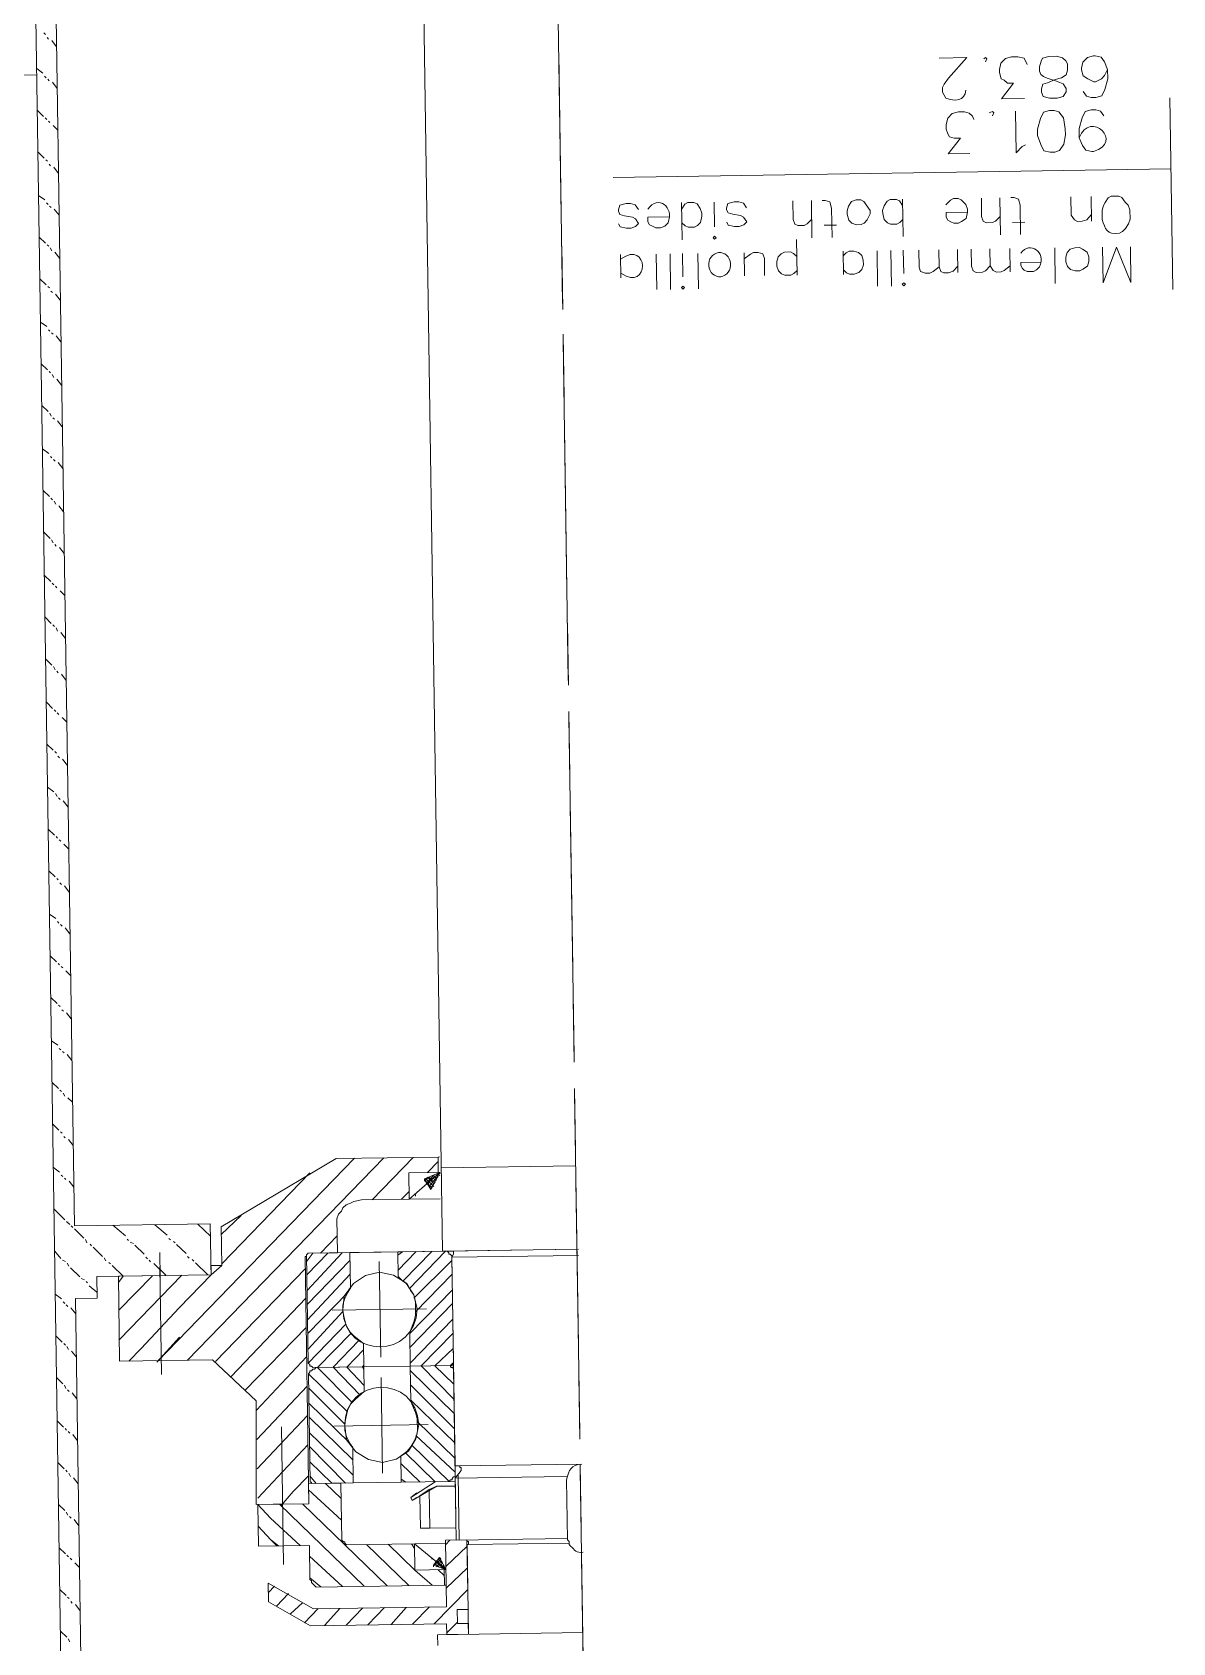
# Model space of a CAD drawing. Header units: millimetres. Extents: x -48 to 5523, y -114 to 5147.
# Drawn here: x -44.494 to -43.879, y -113.256 to -112.388 of the extents above; entities that cross this region are included whole.
import ezdxf

# ---------------------------------------------------------------- set-up
doc = ezdxf.new("R2010")
doc.units = ezdxf.units.MM
doc.layers.add('PDF_Geometry', color=7, linetype='Continuous')

msp = doc.modelspace()

# ---------------------------------------------------------------- linework, layer by layer
at = {"layer": 'PDF_Geometry', "lineweight": 13}
msp.add_lwpolyline([(-44.18988, -113.7038), (-44.78148, -113.71276), (-44.79546, -112.78953, 0.126225), (-44.80061, -112.44957), (-44.80728, -112.44967), (-44.81147, -112.17303), (-44.8048, -112.17293), (-44.80061, -112.44957), (-44.80113, -112.41541), (-44.49116, -112.41071)], format="xyb", dxfattribs=at)
for points in [[(-44.51974, -113.33042), (-44.52051, -113.27959), (-44.47801, -113.27894), (-44.4936, -112.2499), (-44.55026, -112.25075), (-44.55081, -112.21409), (-44.41, -112.21196), (-44.40944, -112.24862), (-44.48277, -112.24973), (-44.47093, -113.03131), (-44.3976, -113.0302), (-44.39719, -113.0577), (-44.45885, -113.05863), (-44.45867, -113.07029), (-44.47034, -113.07047), (-44.46666, -113.31294), (-44.46833, -113.31297), (-44.46808, -113.32963), (-44.47391, -113.32972), (-44.47402, -113.32222), (-44.48569, -113.3224), (-44.48557, -113.3299)], [(-43.94213, -112.4524), (-43.93965, -112.45153), (-43.9372, -112.44816), (-43.93644, -112.44315), (-43.93649, -112.43981), (-43.93741, -112.43399), (-43.93996, -112.4307), (-43.94248, -112.4299), (-43.94498, -112.42994), (-43.9483, -112.43083), (-43.94991, -112.43418), (-43.95149, -112.44004), (-43.95144, -112.44337), (-43.9497, -112.44835), (-43.94798, -112.45166), (-43.94463, -112.45244)], [(-44.04655, -112.49149), (-44.0449, -112.49063), (-44.04326, -112.48894), (-44.04164, -112.48558), (-44.04167, -112.48391), (-44.04508, -112.47896), (-44.04676, -112.47816), (-44.04926, -112.47819), (-44.05174, -112.47906), (-44.05337, -112.48159), (-44.05417, -112.4841), (-44.05414, -112.48577), (-44.05326, -112.48909), (-44.05157, -112.49073), (-44.04905, -112.49152)], [(-44.12479, -112.49851), (-44.12564, -112.49769), (-44.12646, -112.49853), (-44.12561, -112.49935)], [(-43.92866, -112.51637), (-43.92701, -112.51551), (-43.92454, -112.51381), (-43.92374, -112.5113), (-43.92378, -112.5088), (-43.92465, -112.50631), (-43.92717, -112.50468), (-43.92885, -112.50387), (-43.93135, -112.50391), (-43.93384, -112.50478), (-43.93548, -112.50647), (-43.93628, -112.50899), (-43.93624, -112.51149), (-43.93537, -112.51397), (-43.93368, -112.51561), (-43.93116, -112.51641)], [(-44.14189, -112.52543), (-44.14273, -112.52461), (-44.14355, -112.52546), (-44.14271, -112.52628)], [(-44.02273, -112.52363), (-44.02358, -112.52281), (-44.0244, -112.52365), (-44.02355, -112.52448)], [(-44.36364, -113.18137), (-44.34448, -113.18108), (-44.3465, -113.04776), (-44.34567, -113.04775), (-44.34568, -113.04691), (-44.34486, -113.04607), (-44.32903, -113.04583), (-44.3293, -113.0275), (-44.32851, -113.02498), (-44.32687, -113.02329), (-44.32606, -113.02161), (-44.32442, -113.01992), (-44.32193, -113.01905), (-44.32028, -113.01819), (-44.31612, -113.0173), (-44.29029, -113.0169), (-44.29051, -113.00274), (-44.27468, -113.0025), (-44.2748, -112.99417), (-44.3298, -112.995), (-44.3744, -113.02151), (-44.39175, -113.03178), (-44.39143, -113.05261), (-44.39726, -113.0527), (-44.39719, -113.0577), (-44.44718, -113.05845), (-44.44649, -113.10428), (-44.39649, -113.10352), (-44.37282, -113.12567), (-44.37281, -113.18151)], [(-44.31476, -113.10729), (-44.34226, -113.1077), (-44.3431, -113.10688), (-44.34394, -113.10689), (-44.34395, -113.10606), (-44.34479, -113.10524), (-44.34568, -113.04691), (-44.34486, -113.04607), (-44.32236, -113.04573), (-44.32207, -113.06489), (-44.3237, -113.06742), (-44.32531, -113.07077), (-44.3261, -113.07412), (-44.32605, -113.07745), (-44.32515, -113.08161), (-44.32427, -113.08493), (-44.32255, -113.08823), (-44.32001, -113.0907), (-44.31495, -113.09479)], [(-44.28976, -113.10691), (-44.26727, -113.10657), (-44.26644, -113.10572), (-44.26733, -113.04739), (-44.26817, -113.04657), (-44.26901, -113.04659), (-44.26902, -113.04575), (-44.26987, -113.04493), (-44.29653, -113.04534), (-44.29633, -113.05867), (-44.29379, -113.06113), (-44.29126, -113.06276), (-44.28955, -113.06607), (-44.28784, -113.06854), (-44.28695, -113.07269), (-44.28685, -113.07936), (-44.28763, -113.08271), (-44.29004, -113.08858)], [(-44.31476, -113.10729), (-44.34059, -113.10768), (-44.34141, -113.10852), (-44.34224, -113.10854), (-44.34306, -113.10938), (-44.3439, -113.10939), (-44.34389, -113.11023), (-44.34471, -113.11107), (-44.34382, -113.1694), (-44.34299, -113.16939), (-44.34298, -113.17022), (-44.32048, -113.16988), (-44.32077, -113.15072), (-44.32247, -113.14824), (-44.32419, -113.14493), (-44.32507, -113.14161), (-44.32514, -113.13745), (-44.32357, -113.13076), (-44.32196, -113.1274), (-44.31949, -113.12486), (-44.31456, -113.12062)], [(-44.31476, -113.10729), (-44.28976, -113.10691), (-44.31476, -113.10729), (-44.28976, -113.10691)], [(-44.26545, -113.17155), (-44.26549, -113.16905), (-44.27632, -113.16921), (-44.28952, -113.17775), (-44.28866, -113.1794), (-44.27545, -113.1717)], [(-44.34448, -113.18108), (-44.37198, -113.18149), (-44.37164, -113.20399), (-44.34414, -113.20358), (-44.34386, -113.22191), (-44.34301, -113.22273), (-44.343, -113.22356), (-44.34046, -113.22602), (-44.27131, -113.22497), (-44.27143, -113.21664), (-44.28726, -113.21688), (-44.28748, -113.20272), (-44.32414, -113.20327), (-44.32499, -113.20245), (-44.325, -113.20162), (-44.32583, -113.20163), (-44.32668, -113.20081), (-44.32715, -113.16998), (-44.34464, -113.17025)], [(-44.26511, -113.19404), (-44.26545, -113.17155), (-44.27545, -113.1717), (-44.27959, -113.17343), (-44.27927, -113.19426)], [(-44.36618, -113.23391), (-44.34348, -113.2469), (-44.27016, -113.24579), (-44.27007, -113.25163), (-44.2584, -113.25145), (-44.25849, -113.24562), (-44.26432, -113.2457), (-44.26444, -113.23821), (-44.25861, -113.23812), (-44.25917, -113.20062), (-44.27084, -113.2008), (-44.2703, -113.23663), (-44.34195, -113.23771), (-44.36633, -113.22391)]]:
    msp.add_lwpolyline(points, close=True, dxfattribs=at)
for points in [[(-44.28483, -112.22173), (-44.27237, -113.04497), (-44.19904, -113.04386)], [(-44.20832, -112.48644), (-44.21045, -112.34562)], [(-44.48734, -112.38815), (-44.48649, -112.38897)], [(-44.48563, -112.39062), (-44.48479, -112.39145)], [(-44.48311, -112.39225), (-44.48056, -112.39555)], [(-44.2076, -112.53393), (-44.20964, -112.39895)], [(-44.00092, -112.42329), (-44.00263, -112.41998), (-44.00267, -112.41748), (-44.00186, -112.4158), (-43.99941, -112.41243), (-43.98958, -112.40145), (-44.00458, -112.40167)], [(-43.97954, -112.4038), (-43.97873, -112.40212), (-43.97958, -112.4013), (-43.9804, -112.40214)], [(-43.95841, -112.42348), (-43.97091, -112.42367), (-43.96437, -112.41523), (-43.9677, -112.41528), (-43.96939, -112.41364), (-43.97107, -112.41283), (-43.97195, -112.40951), (-43.97198, -112.40785), (-43.9712, -112.4045), (-43.96874, -112.40196), (-43.96541, -112.40108), (-43.96208, -112.40103), (-43.95874, -112.40181), (-43.95702, -112.40512)], [(-43.94955, -112.40334), (-43.94874, -112.40166), (-43.94542, -112.40078), (-43.94125, -112.40071), (-43.93791, -112.4015), (-43.93621, -112.40314), (-43.93536, -112.40479), (-43.9353, -112.40813), (-43.9361, -112.41064), (-43.93857, -112.41234), (-43.94189, -112.41323), (-43.94604, -112.41496), (-43.94852, -112.41583), (-43.94932, -112.41834), (-43.94929, -112.42001), (-43.94842, -112.42249), (-43.94508, -112.42328), (-43.94091, -112.42321), (-43.93759, -112.42233), (-43.93596, -112.4198), (-43.93599, -112.41814), (-43.93769, -112.41566), (-43.93937, -112.41485)], [(-43.9268, -112.41966), (-43.92509, -112.42214), (-43.92258, -112.42293), (-43.92008, -112.4229), (-43.91676, -112.42201), (-43.91514, -112.41866), (-43.91356, -112.4128), (-43.91364, -112.4078), (-43.91537, -112.40366), (-43.91707, -112.40118), (-43.92042, -112.4004), (-43.92125, -112.40041), (-43.92457, -112.4013), (-43.92704, -112.40383), (-43.92782, -112.40718), (-43.92781, -112.40801), (-43.92692, -112.41133), (-43.9244, -112.41296), (-43.92104, -112.41458), (-43.92021, -112.41456), (-43.9169, -112.41285), (-43.91526, -112.41116), (-43.91364, -112.4078)], [(-44.49121, -112.40738), (-44.48784, -112.40983)], [(-44.48698, -112.41148), (-44.48614, -112.4123)], [(-44.48529, -112.41312), (-44.48445, -112.41394)], [(-44.48277, -112.41475), (-44.48022, -112.41805)], [(-44.49087, -112.42988), (-44.48749, -112.43316)], [(-43.98796, -112.4531), (-43.99963, -112.45327), (-43.99309, -112.44484), (-43.99642, -112.44489), (-43.99893, -112.44409), (-43.99979, -112.44244), (-44.00066, -112.43995), (-44.0007, -112.43745), (-43.99992, -112.43411), (-43.99746, -112.43157), (-43.99414, -112.43069), (-43.9908, -112.43064), (-43.98829, -112.43143), (-43.9866, -112.43307), (-43.98574, -112.43473)], [(-43.97577, -112.43291), (-43.97496, -112.43123), (-43.97581, -112.43041), (-43.97746, -112.43127)], [(-43.95803, -112.44847), (-43.95968, -112.44933), (-43.96297, -112.45272), (-43.96331, -112.43022)], [(-43.9213, -112.45209), (-43.92214, -112.4521), (-43.92548, -112.45132), (-43.92719, -112.44884), (-43.92892, -112.4447), (-43.92899, -112.4397), (-43.92741, -112.43384), (-43.9258, -112.43048), (-43.92248, -112.4296), (-43.91998, -112.42956), (-43.91747, -112.43036), (-43.91576, -112.43283)], [(-43.88007, -112.42312), (-43.87851, -112.52645)], [(-44.48664, -112.43398), (-44.4858, -112.4348)], [(-44.48495, -112.43562), (-44.48411, -112.43644)], [(-44.48241, -112.43808), (-44.47988, -112.44054)], [(-44.49053, -112.45237), (-44.48715, -112.45566)], [(-44.4863, -112.45648), (-44.48546, -112.4573)], [(-44.4846, -112.45895), (-44.48375, -112.45977)], [(-44.48207, -112.46058), (-44.47952, -112.46387)], [(-43.87949, -112.46145), (-44.18029, -112.46601)], [(-44.49018, -112.4757), (-44.48681, -112.47815)], [(-44.48595, -112.47981), (-44.4851, -112.48063)], [(-44.48426, -112.48145), (-44.48341, -112.48227)], [(-44.48173, -112.48308), (-44.47918, -112.48637)], [(-44.17741, -112.49097), (-44.17655, -112.49262), (-44.17321, -112.49341), (-44.17071, -112.49337), (-44.16822, -112.4925), (-44.16658, -112.4908), (-44.16828, -112.48833), (-44.16996, -112.48752), (-44.17414, -112.48675), (-44.17665, -112.48596), (-44.17751, -112.4843), (-44.17752, -112.48347), (-44.17673, -112.48096), (-44.17341, -112.48007), (-44.17091, -112.48004), (-44.1684, -112.48083), (-44.16669, -112.48331)], [(-44.14311, -112.49962), (-44.14341, -112.47962)], [(-44.14325, -112.49045), (-44.14156, -112.49209), (-44.13988, -112.4929), (-44.13654, -112.49285), (-44.13489, -112.49199), (-44.13325, -112.4903), (-44.13247, -112.48695), (-44.13249, -112.48529), (-44.13336, -112.4828), (-44.13507, -112.48033), (-44.13675, -112.47952), (-44.14008, -112.47957), (-44.14173, -112.48043), (-44.14336, -112.48295)], [(-44.12571, -112.49269), (-44.12591, -112.47935)], [(-44.11908, -112.49009), (-44.11823, -112.49174), (-44.11488, -112.49252), (-44.11238, -112.49248), (-44.10989, -112.49161), (-44.10825, -112.48992), (-44.10996, -112.48745), (-44.11164, -112.48664), (-44.11581, -112.48587), (-44.11833, -112.48507), (-44.11919, -112.48342), (-44.1192, -112.48259), (-44.1184, -112.48007), (-44.11508, -112.47919), (-44.11258, -112.47915), (-44.11007, -112.47995), (-44.10837, -112.48242)], [(-44.07327, -112.48856), (-44.07573, -112.4911), (-44.07738, -112.49195), (-44.08072, -112.492), (-44.0824, -112.4912), (-44.08327, -112.48871), (-44.08342, -112.47871)], [(-44.07342, -112.47856), (-44.07312, -112.49856)], [(-44.06229, -112.49839), (-44.06253, -112.48256), (-44.06341, -112.47924), (-44.06592, -112.47845), (-44.06759, -112.47847)], [(-44.0241, -112.48865), (-44.02574, -112.49034), (-44.02739, -112.4912), (-44.03072, -112.49125), (-44.0324, -112.49044), (-44.03409, -112.4888), (-44.03498, -112.48548), (-44.035, -112.48381), (-44.03421, -112.4813), (-44.03258, -112.47877), (-44.03093, -112.47792), (-44.02759, -112.47786), (-44.02591, -112.47867), (-44.02421, -112.48115)], [(-44.02426, -112.47781), (-44.02396, -112.49781)], [(-43.98915, -112.48478), (-44.00082, -112.48496), (-44.00078, -112.48746), (-43.99992, -112.48911), (-43.99824, -112.48992), (-43.99656, -112.49073), (-43.99406, -112.49069), (-43.99241, -112.48983), (-43.98993, -112.48813), (-43.98915, -112.48478), (-43.98918, -112.48312), (-43.99005, -112.48063), (-43.99258, -112.47817), (-43.99426, -112.47736), (-43.99676, -112.4774), (-43.99842, -112.47826), (-44.00088, -112.48079)], [(-43.97161, -112.48702), (-43.97408, -112.48956), (-43.97573, -112.49041), (-43.97906, -112.49046), (-43.98074, -112.48966), (-43.98161, -112.48717), (-43.98176, -112.47717)], [(-43.97177, -112.47702), (-43.97146, -112.49702)], [(-43.96063, -112.49685), (-43.96087, -112.48102), (-43.96175, -112.4777), (-43.96427, -112.47691), (-43.96593, -112.47693)], [(-43.92245, -112.48627), (-43.92491, -112.48881), (-43.9274, -112.48968), (-43.9299, -112.48972), (-43.93158, -112.48891), (-43.93329, -112.48644), (-43.93344, -112.47644)], [(-43.9226, -112.47627), (-43.9224, -112.48961)], [(-43.9073, -112.49605), (-43.90565, -112.49519), (-43.90401, -112.49349), (-43.90238, -112.49097), (-43.90158, -112.48846), (-43.90166, -112.48346), (-43.90253, -112.48097), (-43.90422, -112.47933), (-43.90593, -112.47686), (-43.90761, -112.47605), (-43.91177, -112.47611), (-43.91343, -112.47697), (-43.91505, -112.47949), (-43.91586, -112.48117), (-43.91666, -112.48369), (-43.91658, -112.48868)], [(-44.14996, -112.48722), (-44.16163, -112.4874), (-44.16159, -112.4899), (-44.16073, -112.49155), (-44.15905, -112.49236), (-44.15738, -112.49317), (-44.15488, -112.49313), (-44.15239, -112.49226), (-44.15075, -112.49056)], [(-44.05989, -112.49169), (-44.06655, -112.49179)], [(-43.95823, -112.49015), (-43.9649, -112.49025)], [(-44.48984, -112.4982), (-44.48645, -112.50148)], [(-44.08115, -112.51868), (-44.08144, -112.49952)], [(-44.48561, -112.5023), (-44.48476, -112.50312)], [(-44.48392, -112.50395), (-44.48306, -112.5056)], [(-44.48138, -112.50641), (-44.47883, -112.5097)], [(-44.20755, -112.53726), (-44.20806, -112.5031)], [(-44.17614, -112.52012), (-44.17633, -112.50762)], [(-44.15716, -112.50733), (-44.15687, -112.52649)], [(-44.14966, -112.50722), (-44.14937, -112.52638)], [(-44.14281, -112.51961), (-44.143, -112.50712)], [(-44.13466, -112.50699), (-44.13437, -112.52615)], [(-44.10948, -112.51911), (-44.10967, -112.50661)], [(-44.09865, -112.51895), (-44.09878, -112.50978), (-44.09965, -112.50729), (-44.10217, -112.5065), (-44.10467, -112.50654), (-44.10632, -112.50739), (-44.10962, -112.50994)], [(-44.08118, -112.51618), (-44.08283, -112.51787), (-44.08448, -112.51873), (-44.08781, -112.51878), (-44.08949, -112.51797), (-44.09118, -112.51633), (-44.09205, -112.51385), (-44.09209, -112.51135), (-44.0913, -112.50883), (-44.08966, -112.50714), (-44.088, -112.50628), (-44.08467, -112.50623), (-44.08299, -112.50704), (-44.0813, -112.50868)], [(-44.05615, -112.5183), (-44.05634, -112.5058)], [(-44.05619, -112.5158), (-44.0545, -112.51744), (-44.05282, -112.51825), (-44.05032, -112.51821), (-44.04783, -112.51734), (-44.04619, -112.51565), (-44.04539, -112.51314), (-44.04543, -112.51064), (-44.0463, -112.50815), (-44.04799, -112.50651), (-44.05051, -112.50571), (-44.05301, -112.50575), (-44.05466, -112.50661), (-44.0563, -112.5083)], [(-44.03801, -112.50553), (-44.03772, -112.52469)], [(-44.03051, -112.50541), (-44.03022, -112.52458)], [(-44.02365, -112.51781), (-44.02384, -112.50531)], [(-44.00454, -112.51419), (-44.00783, -112.51674), (-44.00949, -112.5176), (-44.01199, -112.51763), (-44.0145, -112.51684), (-44.01537, -112.51435), (-44.01551, -112.50518)], [(-43.99454, -112.51404), (-43.997, -112.51657), (-43.99949, -112.51744), (-44.00199, -112.51748), (-44.00367, -112.51667), (-44.00454, -112.51419), (-44.00468, -112.50502)], [(-43.99468, -112.50487), (-43.99449, -112.51737)], [(-43.97704, -112.51377), (-43.9795, -112.51631), (-43.98116, -112.51717), (-43.98449, -112.51722), (-43.98617, -112.51641), (-43.98704, -112.51392), (-43.98718, -112.50476)], [(-43.96621, -112.51361), (-43.96951, -112.51616), (-43.97116, -112.51701), (-43.97366, -112.51705), (-43.97534, -112.51624), (-43.97704, -112.51377), (-43.97718, -112.5046)], [(-43.96635, -112.50444), (-43.96616, -112.51694)], [(-43.94219, -112.50407), (-43.9419, -112.52324)], [(-43.90136, -112.50346), (-43.90107, -112.52262), (-43.90886, -112.50357), (-43.91607, -112.52285), (-43.91636, -112.50368)], [(-43.94957, -112.51169), (-43.9604, -112.51185), (-43.96038, -112.51352), (-43.95952, -112.51517), (-43.95867, -112.51599), (-43.95699, -112.5168), (-43.95366, -112.51675), (-43.95201, -112.51589), (-43.95037, -112.5142)], [(-44.4895, -112.5207), (-44.48611, -112.52398)], [(-44.48527, -112.5248), (-44.48442, -112.52562)], [(-44.48356, -112.52728), (-44.48272, -112.5281)], [(-44.48104, -112.5289), (-44.47849, -112.5322)], [(-44.48914, -112.54403), (-44.48577, -112.54648)], [(-44.48491, -112.54813), (-44.48407, -112.54895)], [(-44.48322, -112.54977), (-44.48238, -112.55059)], [(-44.4807, -112.5514), (-44.47815, -112.5547)], [(-44.20683, -112.58476), (-44.20734, -112.5506)], [(-44.20525, -112.68891), (-44.20729, -112.55393)], [(-44.4888, -112.56653), (-44.48542, -112.56981)], [(-44.48457, -112.57063), (-44.48373, -112.57145)], [(-44.48288, -112.57227), (-44.48202, -112.57392)], [(-44.48034, -112.57473), (-44.47779, -112.57803)], [(-44.48846, -112.58902), (-44.48508, -112.59231)], [(-44.48423, -112.59313), (-44.48337, -112.59478)], [(-44.48253, -112.5956), (-44.48168, -112.59642)], [(-44.48, -112.59723), (-44.47745, -112.60052)], [(-44.20452, -112.73724), (-44.20658, -112.60142)], [(-44.48811, -112.61235), (-44.48474, -112.6148)], [(-44.48388, -112.61646), (-44.48303, -112.61728)], [(-44.48219, -112.6181), (-44.48134, -112.61892)], [(-44.47966, -112.61973), (-44.47711, -112.62302)], [(-44.48777, -112.63485), (-44.48438, -112.63813)], [(-44.48354, -112.63895), (-44.48269, -112.63978)], [(-44.48185, -112.6406), (-44.48099, -112.64225)], [(-44.47931, -112.64306), (-44.47676, -112.64635)], [(-44.48743, -112.65735), (-44.48404, -112.66063)], [(-44.4832, -112.66145), (-44.48234, -112.66311)], [(-44.48149, -112.66393), (-44.48065, -112.66475)], [(-44.47897, -112.66556), (-44.47642, -112.66885)], [(-44.48707, -112.68068), (-44.48369, -112.68396)], [(-44.48284, -112.68478), (-44.482, -112.6856)], [(-44.48115, -112.68642), (-44.48031, -112.68724)], [(-44.47862, -112.68889), (-44.47608, -112.69135)], [(-44.48673, -112.70318), (-44.48335, -112.70646)], [(-44.4825, -112.70728), (-44.48166, -112.7081)], [(-44.48081, -112.70892), (-44.47995, -112.71058)], [(-44.20448, -112.73974), (-44.20498, -112.70641)], [(-44.47827, -112.71138), (-44.47572, -112.71468)], [(-44.48639, -112.72567), (-44.48301, -112.72896)], [(-44.48216, -112.72978), (-44.4813, -112.73143)], [(-44.48046, -112.73225), (-44.47961, -112.73307)], [(-44.47793, -112.73388), (-44.47538, -112.73718)], [(-44.48604, -112.74901), (-44.48266, -112.75229)], [(-44.48181, -112.75311), (-44.48096, -112.75393)], [(-44.48012, -112.75475), (-44.47927, -112.75557)], [(-44.47758, -112.75721), (-44.47504, -112.75967)], [(-44.20375, -112.78807), (-44.20427, -112.75391)], [(-44.20217, -112.89222), (-44.20422, -112.75724)], [(-44.4857, -112.7715), (-44.48231, -112.77479)], [(-44.48147, -112.77561), (-44.48062, -112.77643)], [(-44.47976, -112.77808), (-44.47892, -112.7789)], [(-44.47724, -112.77971), (-44.47469, -112.783)], [(-44.48534, -112.79483), (-44.48197, -112.79728)], [(-44.48113, -112.7981), (-44.48027, -112.79976)], [(-44.47942, -112.80058), (-44.47858, -112.8014)], [(-44.4769, -112.80221), (-44.47435, -112.8055)], [(-44.20145, -112.93972), (-44.2035, -112.80473)], [(-44.485, -112.81733), (-44.48162, -112.82061)], [(-44.48077, -112.82143), (-44.47993, -112.82225)], [(-44.47908, -112.82308), (-44.47824, -112.8239)], [(-44.47655, -112.82554), (-44.47401, -112.828)], [(-44.48466, -112.83983), (-44.48128, -112.84311)], [(-44.48043, -112.84393), (-44.47959, -112.84475)], [(-44.47873, -112.84641), (-44.47788, -112.84723)], [(-44.4762, -112.84803), (-44.47365, -112.85133)], [(-44.48431, -112.86316), (-44.48094, -112.86561)], [(-44.48008, -112.86726), (-44.47923, -112.86808)], [(-44.47839, -112.8689), (-44.47754, -112.86972)], [(-44.47586, -112.87053), (-44.47331, -112.87383)], [(-44.48397, -112.88566), (-44.48059, -112.88894)], [(-44.47974, -112.88976), (-44.47889, -112.89058)], [(-44.47805, -112.8914), (-44.4772, -112.89222)], [(-44.47551, -112.89386), (-44.47297, -112.89632)], [(-44.48363, -112.90815), (-44.48024, -112.91144)], [(-44.2014, -112.94305), (-44.20192, -112.90889)], [(-44.4794, -112.91226), (-44.47855, -112.91308)], [(-44.47769, -112.91473), (-44.47685, -112.91555)], [(-44.47517, -112.91636), (-44.47262, -112.91965)], [(-44.48327, -112.93148), (-44.4799, -112.93393)], [(-44.47905, -112.93559), (-44.4782, -112.93641)], [(-44.47735, -112.93723), (-44.47651, -112.93805)], [(-44.47483, -112.93886), (-44.47228, -112.94215)], [(-44.48293, -112.95398), (-44.47955, -112.95726)], [(-44.4787, -112.95808), (-44.47786, -112.95891)], [(-44.47701, -112.95973), (-44.47615, -112.96138)], [(-44.20068, -112.99054), (-44.20119, -112.95722)], [(-44.19909, -113.09553), (-44.20115, -112.95972)], [(-44.47448, -112.96219), (-44.47194, -112.96465)], [(-44.48259, -112.97648), (-44.47921, -112.97976)], [(-44.47836, -112.98058), (-44.47752, -112.9814)], [(-44.47666, -112.98306), (-44.47581, -112.98388)], [(-44.47413, -112.98469), (-44.47158, -112.98798)], [(-44.41418, -113.09129), (-44.42648, -113.10481), (-44.3198, -112.99485)], [(-44.30397, -112.99461), (-44.40982, -113.10373)], [(-44.31029, -113.01721), (-44.28813, -112.99437)], [(-44.2748, -112.99417), (-44.27397, -112.99416)], [(-44.48224, -112.99981), (-44.47887, -113.00226)], [(-44.47801, -113.00391), (-44.47716, -113.00473)], [(-44.34385, -113.00271), (-44.39144, -113.05177)], [(-44.27363, -113.01665), (-44.29029, -113.0169), (-44.27384, -113.00249), (-44.2787, -113.01173), (-44.28212, -113.00595), (-44.27384, -113.00249), (-44.27468, -113.0025)], [(-44.27546, -113.00585), (-44.27715, -113.0042), (-44.28125, -113.00843)], [(-44.27476, -112.99667), (-44.28051, -113.00259)], [(-44.27382, -113.00415), (-44.27466, -113.00333), (-44.27878, -113.00673), (-44.28041, -113.00925)], [(-44.27956, -113.01007), (-44.27465, -113.00417)], [(-44.27798, -113.00422), (-44.27712, -113.00587), (-44.27545, -113.00668)], [(-44.2755, -113.00335), (-44.27548, -113.00418), (-44.27464, -113.005)], [(-44.27384, -113.00249), (-44.27383, -113.00332)], [(-44.27305, -112.99998), (-44.20056, -112.99888)], [(-44.47632, -113.00555), (-44.47547, -113.00637)], [(-44.47379, -113.00718), (-44.47124, -113.01048)], [(-44.29036, -113.01274), (-44.29446, -113.01697)], [(-44.28212, -113.00595), (-44.28211, -113.00678)], [(-44.27872, -113.0109), (-44.27627, -113.00752), (-44.27795, -113.00672), (-44.27964, -113.00508), (-44.28211, -113.00678), (-44.27788, -113.01088)], [(-44.27706, -113.01004), (-44.28129, -113.00593)], [(-44.28047, -113.00509), (-44.27709, -113.00837)], [(-44.19837, -113.14303), (-44.20043, -113.00721)], [(-44.287, -113.01435), (-44.28698, -113.01519)], [(-44.4819, -113.02231), (-44.47598, -113.02805)], [(-44.47513, -113.02887), (-44.47344, -113.03051)], [(-44.4276, -113.03065), (-44.42085, -113.03638)], [(-44.40427, -113.0303), (-44.3975, -113.03686)], [(-44.381, -113.02578), (-44.39168, -113.03594)], [(-44.47259, -113.03133), (-44.47175, -113.03215)], [(-44.4709, -113.03298), (-44.46583, -113.0379)], [(-44.46498, -113.03872), (-44.46412, -113.04037)], [(-44.4501, -113.03099), (-44.44334, -113.03673)], [(-44.44248, -113.03838), (-44.44164, -113.0392)], [(-44.41999, -113.03804), (-44.41914, -113.03886)], [(-44.33819, -113.04597), (-44.32916, -113.03666)], [(-44.48156, -113.0448), (-44.47816, -113.04892)], [(-44.46244, -113.04118), (-44.4616, -113.042)], [(-44.46075, -113.04282), (-44.45568, -113.04775)], [(-44.44079, -113.04002), (-44.43911, -113.04083)], [(-44.43827, -113.04165), (-44.43319, -113.04657)], [(-44.43233, -113.04823), (-44.43149, -113.04905)], [(-44.42467, -113.05894), (-44.42487, -113.04561)], [(-44.41746, -113.03967), (-44.41662, -113.04049)], [(-44.41577, -113.04131), (-44.4107, -113.04623)], [(-44.40984, -113.04789), (-44.40899, -113.04871)], [(-44.34563, -113.05025), (-44.34236, -113.04603)], [(-44.33403, -113.0459), (-44.34551, -113.05775)], [(-44.34539, -113.06608), (-44.32653, -113.04579)], [(-44.32903, -113.04583), (-44.19987, -113.04387)], [(-44.29653, -113.04534), (-44.32236, -113.04573)], [(-44.2965, -113.047), (-44.29403, -113.0453)], [(-44.28653, -113.04518), (-44.29638, -113.05533)], [(-44.29379, -113.06113), (-44.2782, -113.04506)], [(-44.2707, -113.04494), (-44.29039, -113.06525)], [(-44.26732, -113.04823), (-44.26651, -113.04655), (-44.26653, -113.04488), (-44.27237, -113.04497)], [(-44.19899, -113.04719), (-44.26732, -113.04823), (-44.26561, -113.16071), (-44.19729, -113.15968)], [(-44.47732, -113.04974), (-44.47564, -113.05055)], [(-44.47479, -113.05137), (-44.47393, -113.05302)], [(-44.47309, -113.05384), (-44.46801, -113.05877)], [(-44.45483, -113.04857), (-44.45397, -113.05022)], [(-44.45229, -113.05103), (-44.45145, -113.05185)], [(-44.4506, -113.05267), (-44.44468, -113.05841), (-44.44713, -113.06179)], [(-44.39143, -113.05261), (-44.39719, -113.0577), (-44.41442, -113.07546), (-44.43492, -113.09744), (-44.44149, -113.1042)], [(-44.43064, -113.04987), (-44.4298, -113.05069)], [(-44.42812, -113.0515), (-44.42135, -113.05806)], [(-44.42388, -113.11144), (-44.42476, -113.05311)], [(-44.40731, -113.04951), (-44.40647, -113.05033)], [(-44.40562, -113.05116), (-44.39885, -113.05772)], [(-44.39481, -113.10433), (-44.3464, -113.05443)], [(-44.3223, -113.04989), (-44.34527, -113.07358)], [(-44.28606, -113.07601), (-44.28784, -113.06854), (-44.29211, -113.06194), (-44.29884, -113.05787), (-44.30636, -113.05632), (-44.31384, -113.0581), (-44.32044, -113.06237), (-44.32534, -113.06911), (-44.32606, -113.07662)], [(-44.30645, -113.05049), (-44.30567, -113.10215)], [(-44.28782, -113.07021), (-44.26729, -113.04989)], [(-44.46717, -113.05959), (-44.46549, -113.0604)], [(-44.46464, -113.06122), (-44.4638, -113.06204)], [(-44.46294, -113.06369), (-44.45872, -113.06696)], [(-44.42885, -113.05817), (-44.4469, -113.07678)], [(-44.41302, -113.05793), (-44.44666, -113.09262)], [(-44.34515, -113.08191), (-44.32218, -113.05739)], [(-44.26718, -113.05739), (-44.28687, -113.07769)], [(-44.48121, -113.06814), (-44.47783, -113.07058)], [(-44.47698, -113.07224), (-44.47613, -113.07306)], [(-44.47528, -113.07388), (-44.47444, -113.0747)], [(-44.34616, -113.07026), (-44.38636, -113.11254)], [(-44.3237, -113.06742), (-44.34503, -113.08941)], [(-44.29003, -113.08941), (-44.26705, -113.06573)], [(-44.26694, -113.07322), (-44.28991, -113.09691)], [(-44.47276, -113.07551), (-44.47021, -113.0788)], [(-44.34491, -113.09774), (-44.32605, -113.07745)], [(-44.28106, -113.07594), (-44.33189, -113.07671)], [(-44.28979, -113.10524), (-44.26681, -113.08156)], [(-44.48086, -113.09063), (-44.47748, -113.09392)], [(-44.37874, -113.11992), (-44.34592, -113.08609)], [(-44.32428, -113.08409), (-44.34479, -113.10524)], [(-44.3217, -113.08906), (-44.33976, -113.10766), (-44.32114, -113.12655)], [(-44.2667, -113.08906), (-44.28393, -113.10682), (-44.26615, -113.12489)], [(-44.47664, -113.09474), (-44.47579, -113.09556)], [(-44.47494, -113.09638), (-44.47409, -113.09803)], [(-44.47241, -113.09884), (-44.46986, -113.10213)], [(-44.31747, -113.09316), (-44.33142, -113.10754), (-44.31703, -113.12232)], [(-44.31461, -113.11728), (-44.32393, -113.10742), (-44.3149, -113.09812)], [(-44.26628, -113.11655), (-44.27643, -113.10671), (-44.26657, -113.09739)], [(-44.34568, -113.10192), (-44.37275, -113.13067)], [(-44.31477, -113.10645), (-44.31559, -113.1073), (-44.31473, -113.10895)], [(-44.2859, -113.14185), (-44.286, -113.13519), (-44.28688, -113.13187), (-44.28947, -113.12607), (-44.28976, -113.10691), (-44.2681, -113.10658), (-44.26809, -113.10741), (-44.26725, -113.1074), (-44.26641, -113.10822), (-44.26552, -113.16655), (-44.26636, -113.16656), (-44.26718, -113.16741), (-44.26716, -113.16824), (-44.268, -113.16825), (-44.26882, -113.1691), (-44.29465, -113.16949), (-44.29486, -113.15532)], [(-44.26646, -113.10489), (-44.2681, -113.10658)], [(-44.26641, -113.10822), (-44.26809, -113.10741)], [(-44.48052, -113.11313), (-44.47714, -113.11641)], [(-44.47629, -113.11723), (-44.47544, -113.11889)], [(-44.32356, -113.13159), (-44.34471, -113.11107)], [(-44.30472, -113.16464), (-44.30551, -113.11298)], [(-44.28972, -113.10941), (-44.26604, -113.13238)], [(-44.26591, -113.14072), (-44.28961, -113.11691)], [(-44.19832, -113.14636), (-44.19884, -113.1122)], [(-44.47459, -113.11971), (-44.47374, -113.12053)], [(-44.47207, -113.12134), (-44.46952, -113.12463)], [(-44.37251, -113.1465), (-44.34544, -113.11775)], [(-44.34459, -113.11857), (-44.32513, -113.13828)], [(-44.28949, -113.12524), (-44.2658, -113.14822)], [(-44.37227, -113.16233), (-44.3452, -113.13358)], [(-44.32247, -113.14824), (-44.34447, -113.1269)], [(-44.34435, -113.1344), (-44.32067, -113.15738)], [(-44.48017, -113.13646), (-44.47679, -113.13974)], [(-44.47594, -113.14056), (-44.4751, -113.14138)], [(-44.47425, -113.14221), (-44.4734, -113.14303)], [(-44.35928, -113.13963), (-44.35815, -113.21379)], [(-44.32054, -113.16571), (-44.34423, -113.14274)], [(-44.28012, -113.13843), (-44.33095, -113.1392)], [(-44.32511, -113.13911), (-44.32417, -113.1466), (-44.31907, -113.15319), (-44.31234, -113.15725), (-44.30481, -113.15881), (-44.29734, -113.15703), (-44.29074, -113.15276), (-44.28667, -113.14603), (-44.28512, -113.13851)], [(-44.26567, -113.15655), (-44.28598, -113.13685)], [(-44.47172, -113.14383), (-44.46917, -113.14713)], [(-44.37203, -113.17816), (-44.34496, -113.14941)], [(-44.34411, -113.15024), (-44.32465, -113.16994)], [(-44.26882, -113.1691), (-44.28912, -113.1494)], [(-44.2867, -113.14437), (-44.26556, -113.16405)], [(-44.47983, -113.15896), (-44.47645, -113.16224)], [(-44.33214, -113.17006), (-44.34399, -113.15857)], [(-44.28465, -113.16934), (-44.2948, -113.15949)], [(-44.29239, -113.15362), (-44.27632, -113.16921)], [(-44.26551, -113.16738), (-44.26224, -113.16316), (-44.26227, -113.1615), (-44.2631, -113.16151), (-44.26311, -113.16068), (-44.26561, -113.16071)], [(-44.1976, -113.19385), (-44.19812, -113.15969)], [(-44.4756, -113.16306), (-44.47475, -113.16388)], [(-44.47391, -113.1647), (-44.47305, -113.16636)], [(-44.47137, -113.16716), (-44.46882, -113.17046)], [(-44.31463, -113.22563), (-44.36031, -113.18132), (-44.35946, -113.18214), (-44.35291, -113.17454), (-44.34471, -113.16608)], [(-44.34387, -113.16607), (-44.34048, -113.17018)], [(-44.29465, -113.16949), (-44.32048, -113.16988)], [(-44.29467, -113.16782), (-44.29215, -113.16945)], [(-44.20552, -113.16647), (-44.26551, -113.16738), (-44.26501, -113.20071), (-44.20501, -113.1998)], [(-44.26334, -113.20068), (-44.26387, -113.16569)], [(-44.20549, -113.16814), (-44.205, -113.20063), (-44.20415, -113.20145), (-44.20413, -113.20312), (-44.20328, -113.20394)], [(-44.19602, -113.29801), (-44.19807, -113.16303)], [(-44.32684, -113.18998), (-44.34459, -113.17358)], [(-44.33548, -113.17011), (-44.32702, -113.17831)], [(-44.28623, -113.17519), (-44.28952, -113.17775), (-44.28866, -113.1794), (-44.28619, -113.17769)], [(-44.27927, -113.19426), (-44.28427, -113.19433), (-44.28454, -113.17684), (-44.27959, -113.17343)], [(-44.47949, -113.18146), (-44.47611, -113.18474)], [(-44.47526, -113.18556), (-44.4744, -113.18721)], [(-44.37198, -113.18149), (-44.3652, -113.18889), (-44.34914, -113.20365)], [(-44.34781, -113.18113), (-44.30214, -113.22544)], [(-44.47356, -113.18803), (-44.47271, -113.18885)], [(-44.47103, -113.18966), (-44.46848, -113.19296)], [(-44.37186, -113.18899), (-44.37174, -113.19733)], [(-44.36502, -113.20056), (-44.3718, -113.19316)], [(-44.3608, -113.20383), (-44.36502, -113.20056), (-44.36164, -113.20384)], [(-44.29047, -113.22526), (-44.31331, -113.20311)], [(-44.30164, -113.20293), (-44.28726, -113.21688), (-44.27797, -113.22508)], [(-44.28744, -113.20522), (-44.28914, -113.20274)], [(-44.27081, -113.20246), (-44.28748, -113.20272), (-44.2706, -113.21663), (-44.27403, -113.21001), (-44.2773, -113.21423), (-44.2706, -113.21663), (-44.27143, -113.21664), (-44.27061, -113.2158)], [(-44.28747, -113.20355), (-44.28745, -113.20438)], [(-44.2708, -113.2033), (-44.26834, -113.20076)], [(-44.25912, -113.20395), (-44.27062, -113.21496)], [(-44.25914, -113.20312), (-44.2583, -113.20311), (-44.25833, -113.20144), (-44.25916, -113.20145), (-44.25917, -113.20062), (-44.26501, -113.20071)], [(-44.20414, -113.20229), (-44.25914, -113.20312), (-44.2584, -113.25145)], [(-44.47914, -113.20479), (-44.47575, -113.20807)], [(-44.47491, -113.20889), (-44.47406, -113.20971)], [(-44.47321, -113.21053), (-44.47237, -113.21135)], [(-44.47068, -113.21299), (-44.46814, -113.21545)], [(-44.34405, -113.20941), (-44.3263, -113.22581)], [(-44.2782, -113.21008), (-44.27819, -113.21091)], [(-44.27402, -113.21085), (-44.27403, -113.21001), (-44.27319, -113.21083), (-44.27483, -113.21253), (-44.2773, -113.21423), (-44.27729, -113.21506)], [(-44.27233, -113.21249), (-44.27314, -113.21417), (-44.27479, -113.21503), (-44.27648, -113.21338)], [(-44.2706, -113.21663), (-44.27567, -113.21171), (-44.27566, -113.21254), (-44.27228, -113.21582), (-44.27144, -113.21581), (-44.27146, -113.21498)], [(-44.27562, -113.21504), (-44.27398, -113.21335), (-44.27317, -113.21167)], [(-44.27485, -113.21086), (-44.27232, -113.21332)], [(-44.19529, -113.34634), (-44.19735, -113.21052)], [(-44.33797, -113.22598), (-44.34387, -113.22107)], [(-44.27138, -113.21998), (-44.27477, -113.21669)], [(-44.27311, -113.21583), (-44.27147, -113.21414)], [(-44.27045, -113.22663), (-44.25895, -113.21562)], [(-44.47879, -113.22728), (-44.47541, -113.23057)], [(-44.36626, -113.22891), (-44.36297, -113.22553)], [(-44.35541, -113.22958), (-44.36198, -113.23635)], [(-44.25877, -113.22729), (-44.27682, -113.24589)], [(-44.27131, -113.22497), (-44.27047, -113.22496)], [(-44.47457, -113.23139), (-44.47372, -113.23221)], [(-44.47286, -113.23386), (-44.47202, -113.23468)], [(-44.47034, -113.23549), (-44.46779, -113.23879)], [(-44.35442, -113.2404), (-44.34784, -113.23447)], [(-44.33945, -113.23767), (-44.34684, -113.24529)], [(-44.33598, -113.24679), (-44.32779, -113.2375)], [(-44.31529, -113.23731), (-44.32432, -113.24661)], [(-44.31265, -113.24644), (-44.30363, -113.23713)], [(-44.29196, -113.23696), (-44.30015, -113.24625)], [(-44.28849, -113.24607), (-44.27946, -113.23677)], [(-44.27008, -113.25079), (-44.26434, -113.24487)], [(-44.47845, -113.24978), (-44.47507, -113.25306)], [(-44.47422, -113.25388), (-44.47337, -113.25554)], [(-44.19674, -113.25052), (-44.27507, -113.2517), (-44.27498, -113.25753)]]:
    msp.add_lwpolyline(points, dxfattribs=at)
msp.add_ellipse((-44.1229, -112.51305), major_axis=(0.0001, -0.00652), ratio=0.911239, start_param=0.284114, end_param=6.567299, dxfattribs=at)
for points in [[(-43.93937, -112.41485), (-43.94556, -112.41213), (-43.95333, -112.41295), (-43.94955, -112.40334)], [(-43.99015, -112.41896), (-43.99055, -112.42508), (-43.99626, -112.42502), (-44.00092, -112.42329)], [(-43.92892, -112.4447), (-43.92308, -112.42918), (-43.90453, -112.4473), (-43.9213, -112.45209)], [(-44.15075, -112.49056), (-44.14727, -112.48202), (-44.15593, -112.47509), (-44.16169, -112.48323)], [(-43.91658, -112.48868), (-43.91488, -112.49397), (-43.91436, -112.49704), (-43.9073, -112.49605)], [(-44.17617, -112.51762), (-44.16044, -112.52835), (-44.16089, -112.49891), (-44.17629, -112.51012)], [(-43.95037, -112.5142), (-43.94658, -112.50622), (-43.95554, -112.50022), (-43.96048, -112.50685)], [(-44.32606, -113.07662), (-44.32535, -113.10318), (-44.28686, -113.10335), (-44.28606, -113.07601)], [(-44.28512, -113.13851), (-44.28661, -113.11079), (-44.32541, -113.11223), (-44.32511, -113.13911)], [(-44.29486, -113.15532), (-44.29034, -113.15303), (-44.28644, -113.14679), (-44.2859, -113.14185)], [(-44.19729, -113.15968), (-44.203, -113.16047), (-44.20422, -113.16247), (-44.20549, -113.16814)], [(-44.20328, -113.20394), (-44.2009, -113.20603), (-44.20042, -113.20784), (-44.19657, -113.20717)]]:
    msp.add_open_spline(points, degree=3, dxfattribs=at)

doc.saveas('drawing.dxf')
